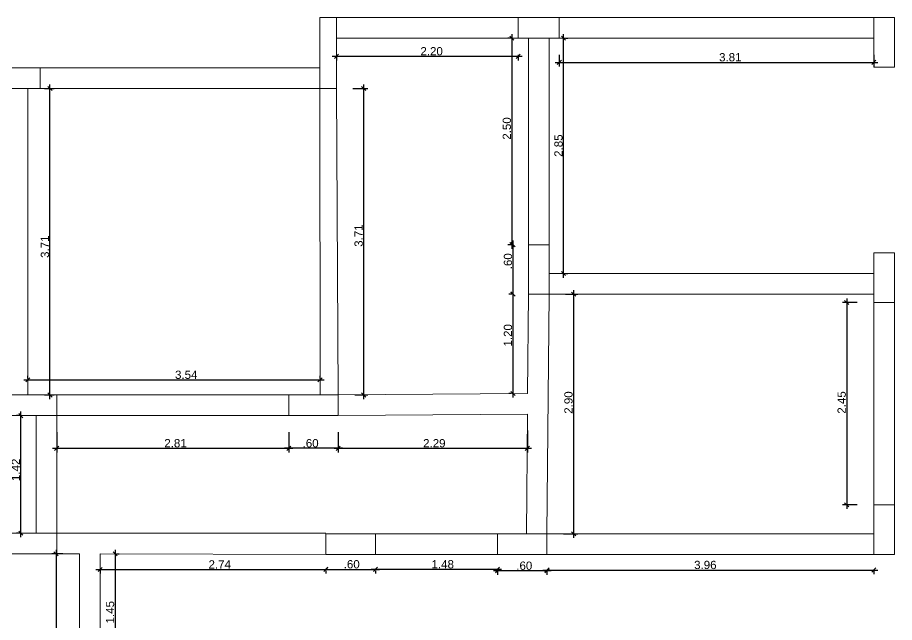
# Model space of a CAD drawing. Header units: millimetres. Extents: x 2878 to 6301, y 540 to 1980.
# Drawn here: x 2920.72 to 2931.34, y 759.34 to 766.67 of the extents above; entities that cross this region are included whole.
import ezdxf

# ---------------------------------------------------------------- set-up
doc = ezdxf.new("R2010")
doc.units = ezdxf.units.MM
doc.header["$LTSCALE"] = 4
for name, color, linetype, lineweight in [('ALVENARIA', 4, 'Continuous', 20), ('COTAS', 35, 'Continuous', 5), ('PILAR', 1, 'Continuous', 5)]:
    doc.layers.add(name, color=color, linetype=linetype, lineweight=lineweight)
doc.styles.get("Standard").update_dxf_attribs({"font": 'arial.ttf'})
doc.dimstyles.new('ISO-25', dxfattribs={"dimscale": 0, "dimtxt": 0.1, "dimasz": 0.05, "dimexe": 0.05, "dimexo": 0.2, "dimgap": 0.01, "dimtad": 1, "dimzin": 4, "dimdsep": 46, "dimtxsty": 'Standard', "dimblk": 'OBLIQUE', "dimcen": 0.1, "dimdle": 0.05, "dimclrt": 256, "dimadec": 0, "dimazin": 0, "dimtfac": 1, "dimtix": 1, "dimtofl": 0, "dimtmove": 0, "dimatfit": 3, "dimfxl": 1, "dimtfillclr": 256, "dimarcsym": 0})

# ---------------------------------------------------------------- blocks, each defined once
blk = doc.blocks.new('PILAR')
at = {"layer": 'PILAR', "ltscale": 0.01}
blk.add_lwpolyline([(-0.15, 0), (0.1, 0), (0.1, -0.6), (-0.15, -0.6)], close=True, dxfattribs=at)
blk = doc.blocks.new('_Oblique')
at = {"color": 0, "linetype": 'ByBlock', "lineweight": -2}
blk.add_line((-0.5, -0.5), (0.5, 0.5), dxfattribs=at)
blk = doc.blocks.new('*D265')
at = {"layer": 'COTAS', "color": 0, "lineweight": -2, "transparency": 16777216}
for p, q in [((2921.044, 765.806), (2921.162, 765.806)), ((2921.112, 762.046), (2921.112, 765.856)), ((2921.044, 762.096), (2921.162, 762.096))]:
    blk.add_line(p, q, dxfattribs=at)
at = {"layer": 'Defpoints', "color": 0, "transparency": 16777216}
for p in [(2920.844, 765.806), (2921.112, 765.806), (2920.844, 762.096)]:
    blk.add_point(p, dxfattribs=at)
at = {"layer": 'COTAS', "color": 0, "lineweight": -2, "transparency": 16777216, "xscale": 0.05, "yscale": 0.05, "zscale": 0.05}
for p, rotation in [((2921.112, 765.806), 90), ((2921.112, 762.096), 270)]:
    blk.add_blockref('_Oblique', p, dxfattribs=dict(at, rotation=rotation))
at = {"layer": 'COTAS', "transparency": 16777216, "insert": (2921.051, 763.891), "char_height": 0.1, "attachment_point": 5, "rotation": 90}
blk.add_mtext('3.71', dxfattribs=at)
blk = doc.blocks.new('*D266')
at = {"layer": 'COTAS', "color": 0, "lineweight": -2, "transparency": 16777216}
for p, q in [((2920.844, 762.296), (2920.844, 762.329)), ((2924.384, 762.296), (2924.384, 762.329)), ((2920.794, 762.279), (2924.434, 762.279))]:
    blk.add_line(p, q, dxfattribs=at)
at = {"layer": 'Defpoints', "color": 0, "transparency": 16777216}
for p in [(2924.384, 762.279), (2920.844, 762.096), (2924.384, 762.096)]:
    blk.add_point(p, dxfattribs=at)
at = {"layer": 'COTAS', "color": 0, "lineweight": -2, "transparency": 16777216, "xscale": 0.05, "yscale": 0.05, "zscale": 0.05, "rotation": 180}
blk.add_blockref('_Oblique', (2920.844, 762.279), dxfattribs=at)
at = {"layer": 'COTAS', "color": 0, "lineweight": -2, "transparency": 16777216, "xscale": 0.05, "yscale": 0.05, "zscale": 0.05}
blk.add_blockref('_Oblique', (2924.384, 762.279), dxfattribs=at)
at = {"layer": 'COTAS', "transparency": 16777216, "insert": (2922.763, 762.34), "char_height": 0.1, "attachment_point": 5}
blk.add_mtext('3.54', dxfattribs=at)
blk = doc.blocks.new('*D267')
at = {"layer": 'COTAS', "color": 0, "lineweight": -2, "transparency": 16777216}
for p, q in [((2924.783, 765.806), (2924.963, 765.806)), ((2924.913, 762.046), (2924.913, 765.856)), ((2924.805, 762.096), (2924.963, 762.096))]:
    blk.add_line(p, q, dxfattribs=at)
at = {"layer": 'Defpoints', "color": 0, "transparency": 16777216}
for p in [(2924.583, 765.806), (2924.913, 765.806), (2924.605, 762.096)]:
    blk.add_point(p, dxfattribs=at)
at = {"layer": 'COTAS', "color": 0, "lineweight": -2, "transparency": 16777216, "xscale": 0.05, "yscale": 0.05, "zscale": 0.05}
for p, rotation in [((2924.913, 765.806), 90), ((2924.913, 762.096), 270)]:
    blk.add_blockref('_Oblique', p, dxfattribs=dict(at, rotation=rotation))
at = {"layer": 'COTAS', "transparency": 16777216, "insert": (2924.852, 764.026), "char_height": 0.1, "attachment_point": 5, "rotation": 90}
blk.add_mtext('3.71', dxfattribs=at)
blk = doc.blocks.new('*D268')
at = {"layer": 'COTAS', "color": 0, "lineweight": -2, "transparency": 16777216}
for p, q in [((2924.583, 766.216), (2924.583, 766.147)), ((2926.784, 766.216), (2926.784, 766.147)), ((2924.533, 766.197), (2926.834, 766.197))]:
    blk.add_line(p, q, dxfattribs=at)
at = {"layer": 'Defpoints', "color": 0, "transparency": 16777216}
for p in [(2924.583, 766.416), (2926.784, 766.416), (2926.784, 766.197)]:
    blk.add_point(p, dxfattribs=at)
at = {"layer": 'COTAS', "color": 0, "lineweight": -2, "transparency": 16777216, "xscale": 0.05, "yscale": 0.05, "zscale": 0.05, "rotation": 180}
blk.add_blockref('_Oblique', (2924.583, 766.197), dxfattribs=at)
at = {"layer": 'COTAS', "color": 0, "lineweight": -2, "transparency": 16777216, "xscale": 0.05, "yscale": 0.05, "zscale": 0.05}
blk.add_blockref('_Oblique', (2926.784, 766.197), dxfattribs=at)
at = {"layer": 'COTAS', "transparency": 16777216, "insert": (2925.736, 766.258), "char_height": 0.1, "attachment_point": 5}
blk.add_mtext('2.20', dxfattribs=at)
blk = doc.blocks.new('*D269')
at = {"layer": 'COTAS', "color": 0, "lineweight": -2, "transparency": 16777216}
for p, q in [((2926.709, 766.466), (2926.709, 763.866)), ((2926.709, 766.416), (2926.659, 766.416)), ((2926.709, 763.916), (2926.659, 763.916))]:
    blk.add_line(p, q, dxfattribs=at)
at = {"layer": 'Defpoints', "color": 0, "transparency": 16777216}
for p in [(2926.909, 766.416), (2926.709, 763.916), (2926.909, 763.916)]:
    blk.add_point(p, dxfattribs=at)
at = {"layer": 'COTAS', "color": 0, "lineweight": -2, "transparency": 16777216, "xscale": 0.05, "yscale": 0.05, "zscale": 0.05}
for p, rotation in [((2926.709, 766.416), 90), ((2926.709, 763.916), 270)]:
    blk.add_blockref('_Oblique', p, dxfattribs=dict(at, rotation=rotation))
at = {"layer": 'COTAS', "transparency": 16777216, "insert": (2926.648, 765.323), "char_height": 0.1, "attachment_point": 5, "rotation": 90}
blk.add_mtext('2.50', dxfattribs=at)
blk = doc.blocks.new('*D270')
at = {"layer": 'COTAS', "color": 0, "lineweight": -2, "transparency": 16777216}
for p, q in [((2926.709, 763.916), (2926.672, 763.916)), ((2926.722, 763.966), (2926.722, 763.266)), ((2926.709, 763.316), (2926.672, 763.316))]:
    blk.add_line(p, q, dxfattribs=at)
at = {"layer": 'Defpoints', "color": 0, "transparency": 16777216}
for p in [(2926.909, 763.916), (2926.722, 763.316), (2926.909, 763.316)]:
    blk.add_point(p, dxfattribs=at)
at = {"layer": 'COTAS', "color": 0, "lineweight": -2, "transparency": 16777216, "xscale": 0.05, "yscale": 0.05, "zscale": 0.05}
for p, rotation in [((2926.722, 763.916), 90), ((2926.722, 763.316), 270)]:
    blk.add_blockref('_Oblique', p, dxfattribs=dict(at, rotation=rotation))
at = {"layer": 'COTAS', "transparency": 16777216, "insert": (2926.661, 763.715), "char_height": 0.1, "attachment_point": 5, "rotation": 90}
blk.add_mtext('.60', dxfattribs=at)
blk = doc.blocks.new('*D271')
at = {"layer": 'COTAS', "color": 0, "lineweight": -2, "transparency": 16777216}
for p, q in [((2926.722, 763.368), (2926.722, 762.064)), ((2926.709, 763.318), (2926.672, 763.318)), ((2926.698, 762.114), (2926.672, 762.114))]:
    blk.add_line(p, q, dxfattribs=at)
at = {"layer": 'Defpoints', "color": 0, "transparency": 16777216}
for p in [(2926.909, 763.318), (2926.722, 762.114), (2926.898, 762.114)]:
    blk.add_point(p, dxfattribs=at)
at = {"layer": 'COTAS', "color": 0, "lineweight": -2, "transparency": 16777216, "xscale": 0.05, "yscale": 0.05, "zscale": 0.05}
for p, rotation in [((2926.722, 763.318), 90), ((2926.722, 762.114), 270)]:
    blk.add_blockref('_Oblique', p, dxfattribs=dict(at, rotation=rotation))
at = {"layer": 'COTAS', "transparency": 16777216, "insert": (2926.661, 762.818), "char_height": 0.1, "attachment_point": 5, "rotation": 90}
blk.add_mtext('1.20', dxfattribs=at)
blk = doc.blocks.new('*D272')
at = {"layer": 'COTAS', "color": 0, "lineweight": -2, "transparency": 16777216}
for p, q in [((2921.193, 761.646), (2921.193, 761.4)), ((2924.005, 761.646), (2924.005, 761.4)), ((2921.143, 761.45), (2924.055, 761.45))]:
    blk.add_line(p, q, dxfattribs=at)
at = {"layer": 'Defpoints', "color": 0, "transparency": 16777216}
for p in [(2921.193, 761.846), (2924.005, 761.846), (2924.005, 761.45)]:
    blk.add_point(p, dxfattribs=at)
at = {"layer": 'COTAS', "color": 0, "lineweight": -2, "transparency": 16777216, "xscale": 0.05, "yscale": 0.05, "zscale": 0.05, "rotation": 180}
blk.add_blockref('_Oblique', (2921.193, 761.45), dxfattribs=at)
at = {"layer": 'COTAS', "color": 0, "lineweight": -2, "transparency": 16777216, "xscale": 0.05, "yscale": 0.05, "zscale": 0.05}
blk.add_blockref('_Oblique', (2924.005, 761.45), dxfattribs=at)
at = {"layer": 'COTAS', "transparency": 16777216, "insert": (2922.633, 761.511), "char_height": 0.1, "attachment_point": 5}
blk.add_mtext('2.81', dxfattribs=at)
blk = doc.blocks.new('*D273')
at = {"layer": 'COTAS', "color": 0, "lineweight": -2, "transparency": 16777216}
for p, q in [((2924.005, 761.646), (2924.005, 761.4)), ((2924.605, 761.646), (2924.605, 761.4)), ((2924.655, 761.45), (2923.955, 761.45))]:
    blk.add_line(p, q, dxfattribs=at)
at = {"layer": 'Defpoints', "color": 0, "transparency": 16777216}
for p in [(2924.005, 761.846), (2924.605, 761.846), (2924.005, 761.45)]:
    blk.add_point(p, dxfattribs=at)
at = {"layer": 'COTAS', "color": 0, "lineweight": -2, "transparency": 16777216, "xscale": 0.05, "yscale": 0.05, "zscale": 0.05, "rotation": 180}
blk.add_blockref('_Oblique', (2924.005, 761.45), dxfattribs=at)
at = {"layer": 'COTAS', "color": 0, "lineweight": -2, "transparency": 16777216, "xscale": 0.05, "yscale": 0.05, "zscale": 0.05}
blk.add_blockref('_Oblique', (2924.605, 761.45), dxfattribs=at)
at = {"layer": 'COTAS', "transparency": 16777216, "insert": (2924.27, 761.511), "char_height": 0.1, "attachment_point": 5}
blk.add_mtext('.60', dxfattribs=at)
blk = doc.blocks.new('*D274')
at = {"layer": 'COTAS', "color": 0, "lineweight": -2, "transparency": 16777216}
for p, q in [((2924.605, 761.646), (2924.605, 761.4)), ((2926.896, 761.664), (2926.896, 761.4)), ((2924.555, 761.45), (2926.946, 761.45))]:
    blk.add_line(p, q, dxfattribs=at)
at = {"layer": 'Defpoints', "color": 0, "transparency": 16777216}
for p in [(2926.896, 761.864), (2924.605, 761.846), (2926.896, 761.45)]:
    blk.add_point(p, dxfattribs=at)
at = {"layer": 'COTAS', "color": 0, "lineweight": -2, "transparency": 16777216, "xscale": 0.05, "yscale": 0.05, "zscale": 0.05, "rotation": 180}
blk.add_blockref('_Oblique', (2924.605, 761.45), dxfattribs=at)
at = {"layer": 'COTAS', "color": 0, "lineweight": -2, "transparency": 16777216, "xscale": 0.05, "yscale": 0.05, "zscale": 0.05}
blk.add_blockref('_Oblique', (2926.896, 761.45), dxfattribs=at)
at = {"layer": 'COTAS', "transparency": 16777216, "insert": (2925.769, 761.511), "char_height": 0.1, "attachment_point": 5}
blk.add_mtext('2.29', dxfattribs=at)
blk = doc.blocks.new('*D275')
at = {"layer": 'COTAS', "color": 0, "lineweight": -2, "transparency": 16777216}
for p, q in [((2927.457, 763.366), (2927.457, 760.365)), ((2927.359, 763.316), (2927.507, 763.316)), ((2927.334, 760.415), (2927.507, 760.415))]:
    blk.add_line(p, q, dxfattribs=at)
at = {"layer": 'Defpoints', "color": 0, "transparency": 16777216}
for p in [(2927.159, 763.316), (2927.134, 760.415), (2927.457, 760.415)]:
    blk.add_point(p, dxfattribs=at)
at = {"layer": 'COTAS', "color": 0, "lineweight": -2, "transparency": 16777216, "xscale": 0.05, "yscale": 0.05, "zscale": 0.05}
for p, rotation in [((2927.457, 763.316), 90), ((2927.457, 760.415), 270)]:
    blk.add_blockref('_Oblique', p, dxfattribs=dict(at, rotation=rotation))
at = {"layer": 'COTAS', "transparency": 16777216, "insert": (2927.395, 762.004), "char_height": 0.1, "attachment_point": 5, "rotation": 90}
blk.add_mtext('2.90', dxfattribs=at)
blk = doc.blocks.new('*D276')
at = {"layer": 'COTAS', "color": 0, "lineweight": -2, "transparency": 16777216}
for p, q in [((2927.335, 763.516), (2927.335, 766.466)), ((2927.359, 766.416), (2927.385, 766.416)), ((2927.359, 763.566), (2927.385, 763.566))]:
    blk.add_line(p, q, dxfattribs=at)
at = {"layer": 'Defpoints', "color": 0, "transparency": 16777216}
for p in [(2927.159, 766.416), (2927.335, 766.416), (2927.159, 763.566)]:
    blk.add_point(p, dxfattribs=at)
at = {"layer": 'COTAS', "color": 0, "lineweight": -2, "transparency": 16777216, "xscale": 0.05, "yscale": 0.05, "zscale": 0.05}
for p, rotation in [((2927.335, 766.416), 90), ((2927.335, 763.566), 270)]:
    blk.add_blockref('_Oblique', p, dxfattribs=dict(at, rotation=rotation))
at = {"layer": 'COTAS', "transparency": 16777216, "insert": (2927.274, 765.115), "char_height": 0.1, "attachment_point": 5, "rotation": 90}
blk.add_mtext('2.85', dxfattribs=at)
blk = doc.blocks.new('*D277')
at = {"layer": 'COTAS', "color": 0, "lineweight": -2, "transparency": 16777216}
for p, q in [((2927.283, 766.216), (2927.283, 766.074)), ((2931.094, 766.216), (2931.094, 766.074)), ((2927.233, 766.124), (2931.144, 766.124))]:
    blk.add_line(p, q, dxfattribs=at)
at = {"layer": 'Defpoints', "color": 0, "transparency": 16777216}
for p in [(2927.283, 766.416), (2931.094, 766.416), (2931.094, 766.124)]:
    blk.add_point(p, dxfattribs=at)
at = {"layer": 'COTAS', "color": 0, "lineweight": -2, "transparency": 16777216, "xscale": 0.05, "yscale": 0.05, "zscale": 0.05, "rotation": 180}
blk.add_blockref('_Oblique', (2927.283, 766.124), dxfattribs=at)
at = {"layer": 'COTAS', "color": 0, "lineweight": -2, "transparency": 16777216, "xscale": 0.05, "yscale": 0.05, "zscale": 0.05}
blk.add_blockref('_Oblique', (2931.094, 766.124), dxfattribs=at)
at = {"layer": 'COTAS', "transparency": 16777216, "insert": (2929.355, 766.185), "char_height": 0.1, "attachment_point": 5}
blk.add_mtext('3.81', dxfattribs=at)
blk = doc.blocks.new('*D278')
at = {"layer": 'COTAS', "color": 0, "lineweight": -2, "transparency": 16777216}
for p, q in [((2930.766, 763.266), (2930.766, 760.715)), ((2930.894, 763.216), (2930.716, 763.216)), ((2930.894, 760.765), (2930.716, 760.765))]:
    blk.add_line(p, q, dxfattribs=at)
at = {"layer": 'Defpoints', "color": 0, "transparency": 16777216}
for p in [(2931.094, 763.216), (2930.766, 760.765), (2931.094, 760.765)]:
    blk.add_point(p, dxfattribs=at)
at = {"layer": 'COTAS', "color": 0, "lineweight": -2, "transparency": 16777216, "xscale": 0.05, "yscale": 0.05, "zscale": 0.05}
for p, rotation in [((2930.766, 763.216), 90), ((2930.766, 760.765), 270)]:
    blk.add_blockref('_Oblique', p, dxfattribs=dict(at, rotation=rotation))
at = {"layer": 'COTAS', "transparency": 16777216, "insert": (2930.705, 762.005), "char_height": 0.1, "attachment_point": 5, "rotation": 90}
blk.add_mtext('2.45', dxfattribs=at)
blk = doc.blocks.new('*D279')
at = {"layer": 'COTAS', "color": 0, "lineweight": -2, "transparency": 16777216}
for p, q in [((2927.084, 759.976), (2931.144, 759.976)), ((2927.134, 759.965), (2927.134, 759.926)), ((2931.094, 759.965), (2931.094, 759.926))]:
    blk.add_line(p, q, dxfattribs=at)
at = {"layer": 'Defpoints', "color": 0, "transparency": 16777216}
for p in [(2927.134, 760.165), (2931.094, 760.165), (2931.094, 759.976)]:
    blk.add_point(p, dxfattribs=at)
at = {"layer": 'COTAS', "color": 0, "lineweight": -2, "transparency": 16777216, "xscale": 0.05, "yscale": 0.05, "zscale": 0.05, "rotation": 180}
blk.add_blockref('_Oblique', (2927.134, 759.976), dxfattribs=at)
at = {"layer": 'COTAS', "color": 0, "lineweight": -2, "transparency": 16777216, "xscale": 0.05, "yscale": 0.05, "zscale": 0.05}
blk.add_blockref('_Oblique', (2931.094, 759.976), dxfattribs=at)
at = {"layer": 'COTAS', "transparency": 16777216, "insert": (2929.053, 760.037), "char_height": 0.1, "attachment_point": 5}
blk.add_mtext('3.96', dxfattribs=at)
blk = doc.blocks.new('*D280')
at = {"layer": 'COTAS', "color": 0, "lineweight": -2, "transparency": 16777216}
for p, q in [((2927.184, 759.967), (2926.484, 759.967)), ((2926.534, 759.965), (2926.534, 759.917)), ((2927.134, 759.965), (2927.134, 759.917))]:
    blk.add_line(p, q, dxfattribs=at)
at = {"layer": 'Defpoints', "color": 0, "transparency": 16777216}
for p in [(2926.534, 760.165), (2927.134, 760.165), (2926.534, 759.967)]:
    blk.add_point(p, dxfattribs=at)
at = {"layer": 'COTAS', "color": 0, "lineweight": -2, "transparency": 16777216, "xscale": 0.05, "yscale": 0.05, "zscale": 0.05, "rotation": 180}
blk.add_blockref('_Oblique', (2926.534, 759.967), dxfattribs=at)
at = {"layer": 'COTAS', "color": 0, "lineweight": -2, "transparency": 16777216, "xscale": 0.05, "yscale": 0.05, "zscale": 0.05}
blk.add_blockref('_Oblique', (2927.134, 759.967), dxfattribs=at)
at = {"layer": 'COTAS', "transparency": 16777216, "insert": (2926.859, 760.028), "char_height": 0.1, "attachment_point": 5}
blk.add_mtext('.60', dxfattribs=at)
blk = doc.blocks.new('*D281')
at = {"layer": 'COTAS', "color": 0, "lineweight": -2, "transparency": 16777216}
for p, q in [((2926.584, 759.984), (2925.005, 759.984)), ((2925.055, 759.965), (2925.055, 759.934)), ((2926.534, 759.965), (2926.534, 759.934))]:
    blk.add_line(p, q, dxfattribs=at)
at = {"layer": 'Defpoints', "color": 0, "transparency": 16777216}
for p in [(2925.055, 760.165), (2926.534, 760.165), (2925.055, 759.984)]:
    blk.add_point(p, dxfattribs=at)
at = {"layer": 'COTAS', "color": 0, "lineweight": -2, "transparency": 16777216, "xscale": 0.05, "yscale": 0.05, "zscale": 0.05, "rotation": 180}
blk.add_blockref('_Oblique', (2925.055, 759.984), dxfattribs=at)
at = {"layer": 'COTAS', "color": 0, "lineweight": -2, "transparency": 16777216, "xscale": 0.05, "yscale": 0.05, "zscale": 0.05}
blk.add_blockref('_Oblique', (2926.534, 759.984), dxfattribs=at)
at = {"layer": 'COTAS', "transparency": 16777216, "insert": (2925.871, 760.045), "char_height": 0.1, "attachment_point": 5}
blk.add_mtext('1.48', dxfattribs=at)
blk = doc.blocks.new('*D282')
at = {"layer": 'COTAS', "color": 0, "lineweight": -2, "transparency": 16777216}
for p, q in [((2924.405, 759.984), (2925.105, 759.984)), ((2924.455, 759.965), (2924.455, 759.934)), ((2925.055, 759.965), (2925.055, 759.934))]:
    blk.add_line(p, q, dxfattribs=at)
at = {"layer": 'Defpoints', "color": 0, "transparency": 16777216}
for p in [(2924.455, 760.165), (2925.055, 760.165), (2925.055, 759.984)]:
    blk.add_point(p, dxfattribs=at)
at = {"layer": 'COTAS', "color": 0, "lineweight": -2, "transparency": 16777216, "xscale": 0.05, "yscale": 0.05, "zscale": 0.05, "rotation": 180}
blk.add_blockref('_Oblique', (2924.455, 759.984), dxfattribs=at)
at = {"layer": 'COTAS', "color": 0, "lineweight": -2, "transparency": 16777216, "xscale": 0.05, "yscale": 0.05, "zscale": 0.05}
blk.add_blockref('_Oblique', (2925.055, 759.984), dxfattribs=at)
at = {"layer": 'COTAS', "transparency": 16777216, "insert": (2924.768, 760.045), "char_height": 0.1, "attachment_point": 5}
blk.add_mtext('.60', dxfattribs=at)
blk = doc.blocks.new('*D283')
at = {"layer": 'COTAS', "color": 0, "lineweight": -2, "transparency": 16777216}
for p, q in [((2921.669, 759.983), (2924.505, 759.983)), ((2921.719, 759.971), (2921.719, 759.933)), ((2924.455, 759.965), (2924.455, 759.933))]:
    blk.add_line(p, q, dxfattribs=at)
at = {"layer": 'Defpoints', "color": 0, "transparency": 16777216}
for p in [(2921.719, 760.171), (2924.455, 760.165), (2924.455, 759.983)]:
    blk.add_point(p, dxfattribs=at)
at = {"layer": 'COTAS', "color": 0, "lineweight": -2, "transparency": 16777216, "xscale": 0.05, "yscale": 0.05, "zscale": 0.05, "rotation": 180}
blk.add_blockref('_Oblique', (2921.719, 759.983), dxfattribs=at)
at = {"layer": 'COTAS', "color": 0, "lineweight": -2, "transparency": 16777216, "xscale": 0.05, "yscale": 0.05, "zscale": 0.05}
blk.add_blockref('_Oblique', (2924.455, 759.983), dxfattribs=at)
at = {"layer": 'COTAS', "transparency": 16777216, "insert": (2923.169, 760.044), "char_height": 0.1, "attachment_point": 5}
blk.add_mtext('2.74', dxfattribs=at)
blk = doc.blocks.new('*D284')
at = {"layer": 'COTAS', "color": 0, "lineweight": -2, "transparency": 16777216}
for p, q in [((2921.901, 760.221), (2921.901, 758.667)), ((2921.919, 760.171), (2921.951, 760.171)), ((2921.919, 758.717), (2921.951, 758.717))]:
    blk.add_line(p, q, dxfattribs=at)
at = {"layer": 'Defpoints', "color": 0, "transparency": 16777216}
for p in [(2921.719, 760.171), (2921.719, 758.717), (2921.901, 758.717)]:
    blk.add_point(p, dxfattribs=at)
at = {"layer": 'COTAS', "color": 0, "lineweight": -2, "transparency": 16777216, "xscale": 0.05, "yscale": 0.05, "zscale": 0.05}
for p, rotation in [((2921.901, 760.171), 90), ((2921.901, 758.717), 270)]:
    blk.add_blockref('_Oblique', p, dxfattribs=dict(at, rotation=rotation))
at = {"layer": 'COTAS', "transparency": 16777216, "insert": (2921.84, 759.465), "char_height": 0.1, "attachment_point": 5, "rotation": 90}
blk.add_mtext('1.45', dxfattribs=at)
blk = doc.blocks.new('*D290')
at = {"layer": 'COTAS', "color": 0, "lineweight": -2, "transparency": 16777216}
for p, q in [((2920.758, 760.372), (2920.758, 761.896)), ((2920.743, 761.846), (2920.708, 761.846)), ((2920.743, 760.422), (2920.708, 760.422))]:
    blk.add_line(p, q, dxfattribs=at)
at = {"layer": 'Defpoints', "color": 0, "transparency": 16777216}
for p in [(2920.758, 761.846), (2920.943, 761.846), (2920.943, 760.422)]:
    blk.add_point(p, dxfattribs=at)
at = {"layer": 'COTAS', "color": 0, "lineweight": -2, "transparency": 16777216, "xscale": 0.05, "yscale": 0.05, "zscale": 0.05}
for p, rotation in [((2920.758, 761.846), 90), ((2920.758, 760.422), 270)]:
    blk.add_blockref('_Oblique', p, dxfattribs=dict(at, rotation=rotation))
at = {"layer": 'COTAS', "transparency": 16777216, "insert": (2920.698, 761.189), "char_height": 0.1, "attachment_point": 5, "rotation": 90}
blk.add_mtext('1.42', dxfattribs=at)
blk = doc.blocks.new('*D291')
at = {"layer": 'COTAS', "color": 0, "lineweight": -2, "transparency": 16777216}
for p, q in [((2921.269, 760.171), (2921.135, 760.171)), ((2921.185, 760.221), (2921.185, 756.986)), ((2921.269, 757.036), (2921.135, 757.036))]:
    blk.add_line(p, q, dxfattribs=at)
at = {"layer": 'Defpoints', "color": 0, "transparency": 16777216}
for p in [(2921.469, 760.171), (2921.185, 757.036), (2921.469, 757.036)]:
    blk.add_point(p, dxfattribs=at)
at = {"layer": 'COTAS', "color": 0, "lineweight": -2, "transparency": 16777216, "xscale": 0.05, "yscale": 0.05, "zscale": 0.05}
for p, rotation in [((2921.185, 760.171), 90), ((2921.185, 757.036), 270)]:
    blk.add_blockref('_Oblique', p, dxfattribs=dict(at, rotation=rotation))
at = {"layer": 'COTAS', "transparency": 16777216, "insert": (2921.124, 758.64), "char_height": 0.1, "attachment_point": 5, "rotation": 90}
blk.add_mtext('3.14', dxfattribs=at)

msp = doc.modelspace()

# ---------------------------------------------------------------- linework, layer by layer
at = {"layer": 'ALVENARIA'}
for p, q in [((2926.783, 766.666), (2924.583, 766.666)), ((2927.083, 766.666), (2926.783, 766.666)), ((2927.083, 766.666), (2927.083, 766.666)), ((2931.094, 766.666), (2927.283, 766.666)), ((2926.783, 766.416), (2924.583, 766.416)), ((2926.984, 766.416), (2926.784, 766.416)), ((2926.909, 763.916), (2926.909, 766.416)), ((2927.159, 763.916), (2927.159, 766.416)), ((2927.283, 766.416), (2931.094, 766.416)), ((2920.994, 766.056), (2924.383, 766.056)), ((2920.844, 762.096), (2920.844, 765.806)), ((2920.994, 765.806), (2924.383, 765.806)), ((2924.383, 765.806), (2924.384, 762.096)), ((2924.605, 762.096), (2924.583, 765.806)), ((2927.159, 763.566), (2931.094, 763.566)), ((2926.909, 763.318), (2926.898, 762.114)), ((2927.159, 763.316), (2927.134, 760.415)), ((2927.159, 763.316), (2931.094, 763.316)), ((2931.094, 763.216), (2931.094, 760.765)), ((2931.344, 763.216), (2931.344, 760.765)), ((2924.005, 762.096), (2921.193, 762.096)), ((2924.603, 762.096), (2926.898, 762.114)), ((2924.605, 761.846), (2926.896, 761.864)), ((2926.896, 761.864), (2926.884, 760.417)), ((2920.943, 760.422), (2920.943, 761.846)), ((2921.193, 760.422), (2921.193, 761.846)), ((2924.005, 761.846), (2921.193, 761.846)), ((2921.193, 760.422), (2924.455, 760.422)), ((2925.055, 760.415), (2926.534, 760.415)), ((2927.134, 760.415), (2931.094, 760.415)), ((2921.469, 760.171), (2921.193, 760.172)), ((2921.469, 757.036), (2921.469, 760.171)), ((2924.455, 760.165), (2921.719, 760.171)), ((2921.719, 758.717), (2921.719, 760.171)), ((2925.055, 760.165), (2926.534, 760.165)), ((2927.134, 760.165), (2931.094, 760.165))]:
    msp.add_line(p, q, dxfattribs=at)
at = {"layer": 'ALVENARIA', "ltscale": 0.03}
msp.add_line((2931.094, 766.666), (2931.244, 766.666), dxfattribs=at)
at = {"layer": 'PILAR', "color": 1, "ltscale": 0.01}
for points in [[(2924.383, 766.666), (2924.583, 766.666), (2924.583, 765.806), (2924.383, 765.806)], [(2927.283, 766.416), (2927.283, 766.666), (2926.783, 766.666), (2926.783, 766.416)], [(2920.994, 765.806), (2920.994, 766.056), (2920.494, 766.056), (2920.494, 765.806)]]:
    msp.add_lwpolyline(points, close=True, dxfattribs=at)

# ---------------------------------------------------------------- block references
at = {"layer": 'COTAS', "xscale": -1}
for p, rotation in [((2931.244, 766.066), 180), ((2920.593, 761.946), 90), ((2924.005, 761.946), 90), ((2920.593, 760.272), 90), ((2924.455, 760.265), 90), ((2926.534, 760.265), 90)]:
    msp.add_blockref('PILAR', p, dxfattribs=dict(at, rotation=rotation))
at = {"layer": 'COTAS', "rotation": 180}
for p in [(2927.009, 763.316), (2931.194, 763.216), (2931.194, 760.165)]:
    msp.add_blockref('PILAR', p, dxfattribs=at)

# ---------------------------------------------------------------- dimensions: what is measured, and where the dimension line sits
at = {"layer": 'COTAS'}
for base, p1, p2, picture, middle in [((2926.709, 763.916), (2926.909, 766.416), (2926.909, 763.916), '*D269', (2926.709, 765.323)), ((2927.335, 766.416), (2927.159, 763.566), (2927.159, 766.416), '*D276', (2927.335, 765.115)), ((2921.112, 765.806), (2920.844, 762.096), (2920.844, 765.806), '*D265', (2921.112, 763.891)), ((2924.913, 765.806), (2924.605, 762.096), (2924.583, 765.806), '*D267', (2924.913, 764.026)), ((2926.722, 763.316), (2926.909, 763.916), (2926.909, 763.316), '*D270', (2926.722, 763.715)), ((2926.722, 762.114), (2926.909, 763.318), (2926.898, 762.114), '*D271', (2926.722, 762.818)), ((2927.457, 760.415), (2927.159, 763.316), (2927.134, 760.415), '*D275', (2927.457, 762.004)), ((2930.766, 760.765), (2931.094, 763.216), (2931.094, 760.765), '*D278', (2930.766, 762.005)), ((2920.758, 761.846), (2920.943, 760.422), (2920.943, 761.846), '*D290', (2920.758, 761.189)), ((2921.1848, 757.0358), (2921.4689, 760.1713), (2921.4689, 757.0358), '*D291', (2921.1848, 758.6398)), ((2921.901, 758.717), (2921.719, 760.171), (2921.719, 758.717), '*D284', (2921.901, 759.465))]:
    dim = msp.add_linear_dim(base=base, p1=p1, p2=p2, angle=90, dimstyle='ISO-25', override={"dimscale": 1}, dxfattribs=at)
    dim.commit()
    dim.dimension.update_dxf_attribs({"geometry": picture, "text_midpoint": middle, "dimtype": 160})
for base, p1, p2, picture, middle in [((2926.784, 766.197), (2924.583, 766.416), (2926.784, 766.416), '*D268', (2925.736, 766.197)), ((2931.094, 766.124), (2927.283, 766.416), (2931.094, 766.416), '*D277', (2929.355, 766.124)), ((2924.384, 762.279), (2920.844, 762.096), (2924.384, 762.096), '*D266', (2922.763, 762.279)), ((2926.896, 761.45), (2924.605, 761.846), (2926.896, 761.864), '*D274', (2925.769, 761.45)), ((2924.005, 761.45), (2921.193, 761.846), (2924.005, 761.846), '*D272', (2922.633, 761.45)), ((2924.005, 761.45), (2924.605, 761.846), (2924.005, 761.846), '*D273', (2924.27, 761.45)), ((2924.455, 759.983), (2921.719, 760.171), (2924.455, 760.165), '*D283', (2923.169, 759.983)), ((2925.055, 759.984), (2924.455, 760.165), (2925.055, 760.165), '*D282', (2924.768, 759.984)), ((2925.055, 759.984), (2926.534, 760.165), (2925.055, 760.165), '*D281', (2925.871, 759.984)), ((2926.534, 759.967), (2927.134, 760.165), (2926.534, 760.165), '*D280', (2926.859, 759.967)), ((2931.094, 759.976), (2927.134, 760.165), (2931.094, 760.165), '*D279', (2929.053, 759.976))]:
    dim = msp.add_linear_dim(base=base, p1=p1, p2=p2, dimstyle='ISO-25', override={"dimscale": 1}, dxfattribs=at)
    dim.commit()
    dim.dimension.update_dxf_attribs({"geometry": picture, "text_midpoint": middle, "dimtype": 160})

doc.saveas('drawing.dxf')
